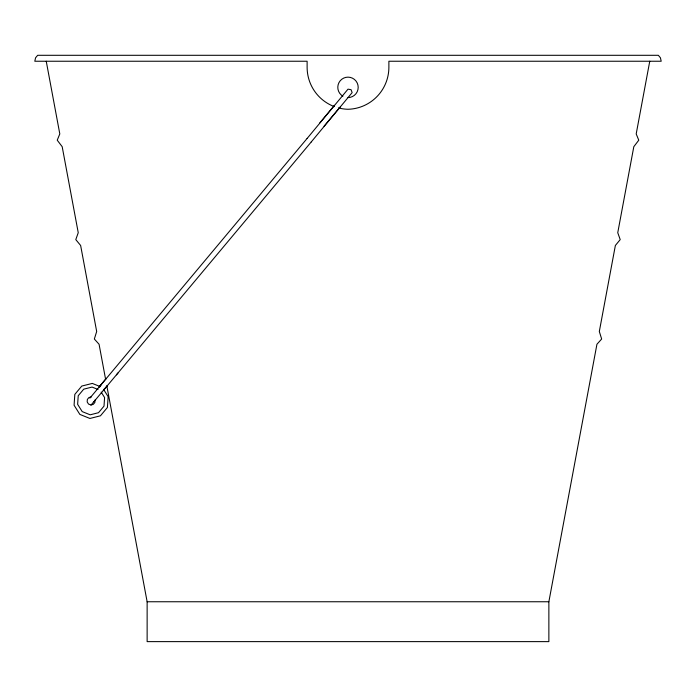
<?xml version="1.0" encoding="UTF-8"?>
<svg xmlns="http://www.w3.org/2000/svg" width="696" height="696" viewBox="0 0 696 696"><rect width="100%" height="100%" fill="white"/><g stroke="black" fill="none" stroke-linecap="round" stroke-linejoin="round"><path stroke-width="1.04" d="M95.047 399.948L94.873 402.453L93.264 404.367L90.837 404.985L88.514 404.045L87.183 401.923L87.357 399.426L88.957 397.503L91.394 396.894M106.845 385.923L147.134 601.753L147.134 641.625L548.866 641.625L548.866 601.753L596.933 344.25L601.657 339.022L599.317 331.496L615.368 245.47L620.214 239.607L617.752 232.716L633.812 146.691L638.771 140.192L636.196 133.936L649.76 61.239M307.11 138.469L348.009 89.149L351.071 89.697L352.15 92.612L311.26 141.932M91.011 405.098L93.899 401.635M99.554 386.419L100.885 384.827M99.154 386.898L106.288 378.354M319.916 122.748L334.445 105.366M103.304 390.36L107.062 385.871M324.058 126.211L339.979 107.184M99.293 386.889L307.18 138.382M89.836 398.173L101.016 384.827M116.432 374.84L311.329 141.845M93.986 401.635L118.033 372.917M147.134 601.753L548.866 601.753M100.363 386.654L92.307 383.418L81.78 386.062L74.82 394.388L74.081 405.22L79.849 414.407L89.923 418.461L100.442 415.816L107.41 407.491L108.141 396.659L103.53 389.308M98.032 389.473L92.055 387.072L83.729 389.168L78.222 395.754L77.639 404.324L82.198 411.597L90.167 414.807L98.501 412.711L104.008 406.125L104.591 397.555L101.172 392.1M46.24 61.239L59.804 133.936L57.229 140.192L62.188 146.691L78.248 232.716L75.786 239.607L80.632 245.47L96.683 331.496L94.343 339.022L99.067 344.25L105.644 379.511M348 97.579A10.214 10.196 -90 0 0 358.196 87.365A10.214 10.196 -90 0 0 348 77.143A10.214 10.196 90 0 0 342.902 96.205M338.387 107.906A42.03 41.943 -90 0 0 348 109.272A42.03 41.943 90 0 0 388.881 67.26L388.881 61.239L661.2 61.239L660.434 57.803L658.338 55.297L37.662 55.297L35.566 57.803L34.8 61.239L307.119 61.239L307.119 67.26A42.03 41.943 -90 0 0 334.289 106.592"/></g></svg>
